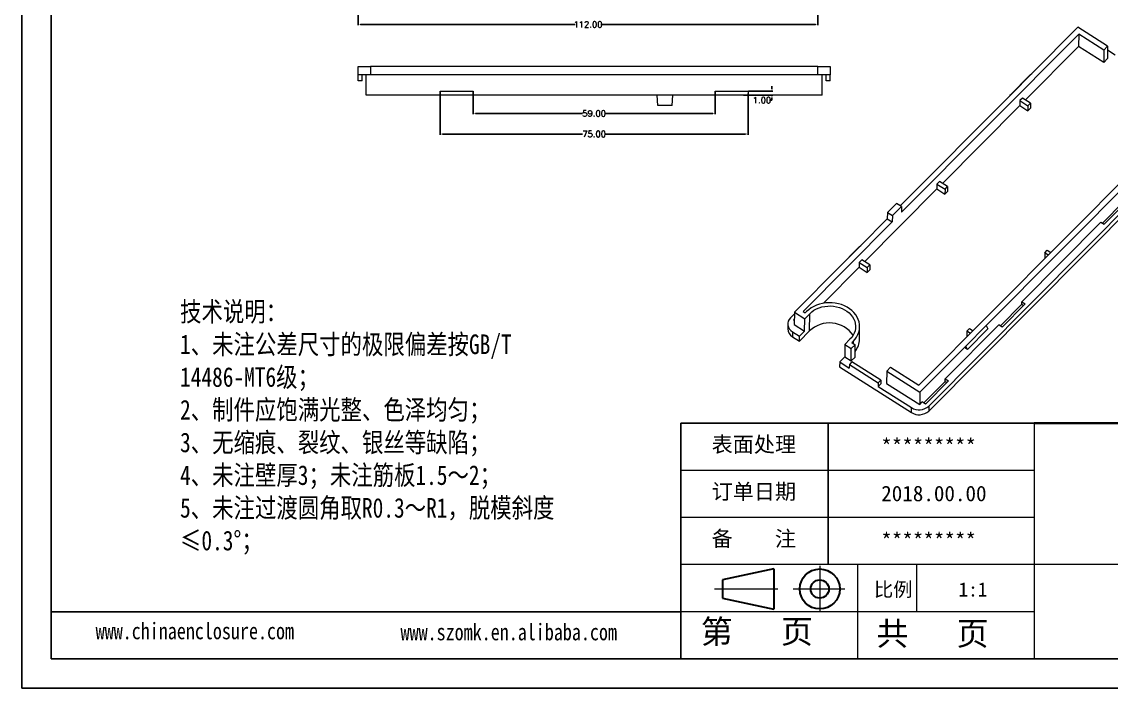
# Model space of a CAD drawing. Header units: inches. Extents: x 1667 to 2586, y 327 to 628.
# Drawn here: x 1667 to 1932.3, y 326.9 to 489.2 of the extents above; entities that cross this region are included whole.
import ezdxf

# ---------------------------------------------------------------- set-up
doc = ezdxf.new("R2010")
doc.units = ezdxf.units.IN
doc.header["$LTSCALE"] = 15
doc.linetypes.add('CENTER2', pattern=[28.575, 19.05, -3.175, 3.175, -3.175])
doc.layers.add('文字', color=81, linetype='Continuous')
for name, color, linetype, lineweight in [('粗实线', 7, 'Continuous', 30), ('细实线', 3, 'Continuous', 9), ('细点划线', 2, 'CENTER2', 9)]:
    doc.layers.add(name, color=color, linetype=linetype, lineweight=lineweight)
doc.styles.get("Standard").update_dxf_attribs({"font": 'txt', "bigfont": 'gbcbig.shx'})
doc.styles.add('宋体', font='', dxfattribs={"width": 0.8, "height": 3.5})
doc.styles.get('宋体').set_extended_font_data('SimSun')
doc.dimstyles.new('2', dxfattribs={"dimtxt": 1.5, "dimasz": 0.6, "dimexe": 0.18, "dimexo": 0.0625, "dimgap": 0.09, "dimtad": 0, "dimtih": 1, "dimtoh": 1, "dimzin": 0, "dimdsep": 46, "dimtxsty": 'Standard', "dimcen": 0, "dimadec": 0, "dimazin": 2, "dimtfac": 1, "dimtofl": 0, "dimtmove": 0, "dimatfit": 3, "dimfxl": 1, "dimtolj": 1, "dimtzin": 0, "dimarcsym": 0})

# ---------------------------------------------------------------- blocks, each defined once
blk = doc.blocks.new('*D214')
at = {"color": 0, "lineweight": -2}
for p, q in [((1748.88, 510.23), (1748.88, 488.32)), ((1860.88, 507.01), (1860.88, 488.32)), ((1749.48, 488.5), (1801.79, 488.5)), ((1860.28, 488.5), (1807.97, 488.5))]:
    blk.add_line(p, q, dxfattribs=at)
at = {"color": 0}
for points in [[(1749.48, 488.6), (1749.48, 488.4), (1748.88, 488.5)], [(1860.28, 488.6), (1860.28, 488.4), (1860.88, 488.5)]]:
    blk.add_solid(points, dxfattribs=at)
at = {"layer": 'Defpoints', "color": 0}
for p in [(1748.88, 510.29), (1860.88, 507.07), (1748.88, 488.5)]:
    blk.add_point(p, dxfattribs=at)
at = {"color": 0, "insert": (1804.88, 488.5), "char_height": 1.5, "attachment_point": 5}
blk.add_mtext('\\A1;112.00', dxfattribs=at)
blk = doc.blocks.new('*D236')
at = {"color": 0, "lineweight": -2}
for p, q in [((1776.88, 472.2), (1776.88, 466.66)), ((1835.88, 472.2), (1835.88, 466.66)), ((1777.48, 466.84), (1803.54, 466.84)), ((1835.28, 466.84), (1809.22, 466.84))]:
    blk.add_line(p, q, dxfattribs=at)
at = {"color": 0}
for points in [[(1777.48, 466.94), (1777.48, 466.74), (1776.88, 466.84)], [(1835.28, 466.94), (1835.28, 466.74), (1835.88, 466.84)]]:
    blk.add_solid(points, dxfattribs=at)
at = {"layer": 'Defpoints', "color": 0}
for p in [(1776.88, 472.27), (1835.88, 472.27), (1835.88, 466.84)]:
    blk.add_point(p, dxfattribs=at)
at = {"color": 0, "insert": (1806.38, 466.84), "char_height": 1.5, "attachment_point": 5}
blk.add_mtext('\\A1;59.00', dxfattribs=at)
blk = doc.blocks.new('*D237')
at = {"color": 0, "lineweight": -2}
for p, q in [((1768.88, 472.2), (1768.88, 461.65)), ((1843.88, 471.7), (1843.88, 461.65)), ((1769.48, 461.83), (1803.54, 461.83)), ((1843.28, 461.83), (1809.22, 461.83))]:
    blk.add_line(p, q, dxfattribs=at)
at = {"color": 0}
for points in [[(1769.48, 461.93), (1769.48, 461.73), (1768.88, 461.83)], [(1843.28, 461.93), (1843.28, 461.73), (1843.88, 461.83)]]:
    blk.add_solid(points, dxfattribs=at)
at = {"layer": 'Defpoints', "color": 0}
for p in [(1768.88, 472.27), (1843.88, 471.77), (1768.88, 461.83)]:
    blk.add_point(p, dxfattribs=at)
at = {"color": 0, "insert": (1806.38, 461.83), "char_height": 1.5, "attachment_point": 5}
blk.add_mtext('\\A1;75.00', dxfattribs=at)
blk = doc.blocks.new('*D238')
at = {"color": 0, "lineweight": -2}
for p, q in [((1843.94, 472.27), (1849.87, 472.27)), ((1849.69, 472.87), (1849.69, 473.47)), ((1842.77, 471.27), (1849.87, 471.27)), ((1849.69, 470.07), (1849.09, 470.07)), ((1849.69, 470.67), (1849.69, 470.07))]:
    blk.add_line(p, q, dxfattribs=at)
at = {"color": 0}
for points in [[(1849.59, 472.87), (1849.79, 472.87), (1849.69, 472.27)], [(1849.59, 470.67), (1849.79, 470.67), (1849.69, 471.27)]]:
    blk.add_solid(points, dxfattribs=at)
at = {"layer": 'Defpoints', "color": 0}
for p in [(1843.88, 472.27), (1842.71, 471.27), (1849.69, 471.27)]:
    blk.add_point(p, dxfattribs=at)
at = {"color": 0, "insert": (1847.25, 470.07), "char_height": 1.5, "attachment_point": 5}
blk.add_mtext('\\A1;1.00', dxfattribs=at)

msp = doc.modelspace()

# ---------------------------------------------------------------- linework, layer by layer
for p, q in [((1666.989, 627.895), (1666.989, 326.907)), ((1674.155, 620.728), (1674.155, 334.074)), ((1913.512, 391.405), (1827.515, 391.405)), ((1827.515, 334.074), (1827.515, 391.405)), ((1863.347, 357.006), (1863.347, 391.405)), ((1827.515, 345.54), (1674.155, 345.54)), ((1674.155, 334.074), (2085.504, 334.074)), ((1666.989, 326.907), (2092.671, 326.907))]:
    msp.add_line(p, q)
at = {"color": 7, "linetype": 'Continuous', "lineweight": 15}
for p, q in [((1924.389, 486.14), (1881.267, 442.778)), ((1924.146, 487.827), (1912.957, 476.575)), ((1931.431, 483.183), (1924.146, 487.827)), ((1924.389, 486.14), (1924.367, 483.14)), ((1930.498, 482.245), (1924.389, 486.14)), ((1924.367, 483.14), (1911.425, 470.126)), ((1930.477, 479.246), (1924.367, 483.14)), ((1931.431, 483.183), (1930.498, 482.245)), ((1931.431, 483.183), (1931.41, 480.183)), ((1930.498, 482.245), (1930.477, 479.246)), ((1933.284, 481.031), (1931.424, 482.217)), ((1748.88, 476.266), (1748.88, 478.266)), ((1748.88, 478.266), (1751.88, 478.266)), ((1751.88, 478.266), (1751.88, 476.266)), ((1860.88, 478.266), (1751.88, 478.266)), ((1860.88, 476.266), (1860.88, 478.266)), ((1860.88, 478.266), (1863.88, 478.266)), ((1863.88, 478.266), (1863.88, 476.266)), ((1931.41, 480.183), (1930.477, 479.246)), ((1751.88, 476.266), (1748.88, 476.266)), ((1748.88, 474.766), (1748.88, 476.266)), ((1749.88, 474.766), (1749.88, 476.266)), ((1750.88, 471.266), (1750.88, 476.266)), ((1860.88, 476.266), (1751.88, 476.266)), ((1863.88, 476.266), (1860.88, 476.266)), ((1861.88, 471.266), (1861.88, 476.266)), ((1862.88, 474.766), (1862.88, 476.266)), ((1863.88, 474.766), (1863.88, 476.266)), ((1912.561, 476.225), (1907.588, 471.224)), ((1912.957, 476.575), (1907.984, 471.574)), ((1912.561, 476.225), (1912.957, 476.575)), ((1749.88, 474.766), (1748.88, 474.766)), ((1768.88, 471.266), (1768.88, 472.266)), ((1768.88, 472.266), (1776.88, 472.266)), ((1776.88, 472.266), (1776.88, 471.266)), ((1835.88, 471.266), (1835.88, 472.266)), ((1835.88, 472.266), (1843.88, 472.266)), ((1843.88, 472.266), (1843.88, 471.266)), ((1863.88, 474.766), (1862.88, 474.766)), ((1768.88, 471.266), (1750.88, 471.266)), ((1776.88, 471.266), (1768.88, 471.266)), ((1835.88, 471.266), (1776.88, 471.266)), ((1821.88, 468.766), (1821.749, 471.266)), ((1825.38, 468.766), (1825.511, 471.266)), ((1843.88, 471.266), (1835.88, 471.266)), ((1861.88, 471.266), (1843.88, 471.266)), ((1907.984, 471.574), (1880.927, 444.367)), ((1907.984, 471.574), (1907.588, 471.224)), ((1907.588, 471.224), (1907.617, 471.206)), ((1910.078, 469.963), (1910.07, 468.763)), ((1910.7, 470.588), (1910.078, 469.963)), ((1910.078, 469.963), (1912.037, 468.715)), ((1912.658, 469.34), (1910.7, 470.588)), ((1825.38, 468.766), (1821.88, 468.766)), ((1885.451, 400.654), (1952.587, 468.164)), ((1910.07, 468.763), (1891.222, 449.811)), ((1910.07, 468.763), (1912.028, 467.515)), ((1912.037, 468.715), (1912.028, 467.515)), ((1912.028, 467.515), (1912.65, 468.14)), ((1912.037, 468.715), (1912.658, 469.34)), ((1912.658, 469.34), (1912.65, 468.14)), ((1887.852, 394.394), (1955.61, 462.529)), ((1887.86, 395.594), (1955.618, 463.729)), ((1901.856, 415.22), (1938.532, 452.1)), ((1889.867, 448.448), (1872.262, 430.745)), ((1889.875, 449.648), (1889.867, 448.448)), ((1889.867, 448.448), (1891.825, 447.2)), ((1890.497, 450.273), (1889.875, 449.648)), ((1889.875, 449.648), (1891.833, 448.399)), ((1892.455, 449.025), (1890.497, 450.273)), ((1891.833, 448.399), (1891.825, 447.2)), ((1891.833, 448.399), (1892.455, 449.025)), ((1892.455, 449.025), (1892.447, 447.825)), ((1891.825, 447.2), (1892.447, 447.825)), ((1880.021, 444.945), (1877.845, 442.757)), ((1879.02, 442.008), (1881.196, 444.196)), ((1881.196, 444.196), (1880.021, 444.945)), ((1881.196, 444.196), (1881.267, 442.778)), ((1935.399, 445.375), (1930.171, 440.118)), ((1930.591, 439.85), (1936.186, 445.476)), ((1878.928, 440.427), (1857.252, 418.63)), ((1877.753, 441.176), (1871.307, 434.694)), ((1877.845, 442.757), (1877.753, 441.176)), ((1877.753, 441.176), (1878.928, 440.427)), ((1877.845, 442.757), (1879.02, 442.008)), ((1879.02, 442.008), (1878.928, 440.427)), ((1910.538, 420.971), (1929.808, 440.349)), ((1929.808, 440.349), (1930.591, 439.85)), ((1870.911, 434.344), (1865.938, 429.343)), ((1871.307, 434.694), (1866.334, 429.693)), ((1870.911, 434.344), (1871.307, 434.694)), ((1916.116, 432.92), (1916.107, 431.72)), ((1916.116, 432.92), (1916.737, 433.545)), ((1916.986, 432.365), (1916.116, 432.92)), ((1916.737, 433.545), (1917.608, 432.99)), ((1870.915, 430.583), (1870.907, 429.383)), ((1871.537, 431.208), (1870.915, 430.583)), ((1870.915, 430.583), (1872.874, 429.334)), ((1873.495, 429.959), (1871.537, 431.208)), ((1872.874, 429.334), (1873.495, 429.959)), ((1873.495, 429.959), (1873.487, 428.759)), ((1916.253, 431.627), (1916.107, 431.72)), ((1866.334, 429.693), (1855.145, 418.442)), ((1870.907, 429.383), (1862.211, 420.638)), ((1866.334, 429.693), (1865.938, 429.343)), ((1865.938, 429.343), (1865.968, 429.324)), ((1870.907, 429.383), (1872.865, 428.134)), ((1872.874, 429.334), (1872.865, 428.134)), ((1872.865, 428.134), (1873.487, 428.759)), ((1905.305, 415.115), (1910.533, 420.371)), ((1911.321, 420.472), (1905.726, 414.846)), ((1910.533, 420.371), (1910.538, 420.971)), ((1910.533, 420.371), (1910.954, 420.103)), ((1910.538, 420.971), (1911.321, 420.472)), ((1855.142, 418.034), (1854.179, 417.066)), ((1855.133, 416.738), (1854.962, 416.566)), ((1854.962, 416.566), (1855.131, 416.459)), ((1855.145, 418.442), (1855.124, 415.442)), ((1855.145, 418.442), (1857.651, 416.844)), ((1857.252, 418.63), (1857.801, 418.281)), ((1857.63, 413.844), (1857.651, 416.844)), ((1858.895, 418.094), (1857.651, 416.844)), ((1858.111, 418.593), (1857.801, 418.281)), ((1858.865, 413.894), (1858.895, 418.094)), ((1853.529, 415.589), (1853.52, 414.389)), ((1855.124, 415.442), (1857.63, 413.844)), ((1856.378, 411.394), (1858.865, 413.894)), ((1871.019, 411.922), (1871.04, 414.922)), ((1891.889, 402.219), (1904.943, 415.346)), ((1896.883, 410.219), (1901.856, 415.22)), ((1897.156, 413.855), (1897.778, 414.48)), ((1902.243, 414.37), (1897.27, 409.37)), ((1897.778, 414.48), (1898.648, 413.925)), ((1901.856, 415.22), (1902.243, 414.37)), ((1905.726, 414.846), (1904.943, 415.346)), ((1854.664, 413.692), (1854.655, 412.493)), ((1854.655, 412.493), (1856.378, 411.394)), ((1854.664, 413.692), (1856.387, 412.594)), ((1856.378, 411.394), (1856.387, 412.594)), ((1856.387, 412.594), (1857.63, 413.844)), ((1867.443, 410.602), (1868.686, 411.852)), ((1869.158, 411.04), (1869.469, 411.353)), ((1897.156, 413.855), (1897.147, 412.655)), ((1897.293, 412.562), (1897.147, 412.655)), ((1898.027, 413.3), (1897.156, 413.855)), ((1867.443, 410.602), (1867.421, 407.602)), ((1867.443, 410.602), (1869.009, 409.603)), ((1868.988, 406.604), (1869.009, 409.603)), ((1869.942, 410.541), (1869.009, 409.603)), ((1869.158, 411.04), (1869.942, 410.541)), ((1869.92, 407.541), (1869.942, 410.541)), ((1885.694, 398.967), (1896.883, 410.219)), ((1896.879, 409.619), (1896.883, 410.219)), ((1897.27, 409.37), (1896.879, 409.619)), ((1897.27, 409.37), (1896.883, 410.219)), ((1866.178, 406.352), (1866.17, 405.152)), ((1867.421, 407.602), (1866.178, 406.352)), ((1866.178, 406.352), (1868.528, 404.854)), ((1867.421, 407.602), (1868.988, 406.604)), ((1869.156, 406.379), (1868.534, 405.754)), ((1869.92, 407.541), (1868.988, 406.604)), ((1876.206, 401.885), (1869.156, 406.379)), ((1866.17, 405.152), (1883.637, 394.017)), ((1868.534, 405.754), (1868.528, 404.854)), ((1868.534, 405.754), (1875.584, 401.26)), ((1877.626, 404.111), (1877.604, 401.111)), ((1877.626, 404.111), (1878.558, 405.048)), ((1877.626, 404.111), (1885.694, 398.967)), ((1878.558, 405.048), (1885.451, 400.654)), ((1875.584, 401.26), (1875.578, 400.36)), ((1875.578, 400.36), (1876.199, 400.985)), ((1875.584, 401.26), (1876.206, 401.885)), ((1876.206, 401.885), (1876.199, 400.985)), ((1877.604, 401.111), (1885.672, 395.968)), ((1886.656, 396.362), (1891.884, 401.619)), ((1892.672, 401.719), (1887.077, 396.094)), ((1891.884, 401.619), (1891.889, 402.219)), ((1891.884, 401.619), (1892.305, 401.351)), ((1891.889, 402.219), (1892.672, 401.719)), ((1875.578, 400.36), (1883.646, 395.217)), ((1885.694, 398.967), (1885.672, 395.968)), ((1885.672, 395.968), (1886.294, 396.593)), ((1887.077, 396.094), (1886.294, 396.593)), ((1887.86, 395.594), (1887.852, 394.394)), ((1883.637, 394.017), (1883.646, 395.217))]:
    msp.add_line(p, q, dxfattribs=at)
at = {"color": 8, "linetype": 'Continuous', "lineweight": 15}
msp.add_line((1869.469, 411.353), (1869.466, 410.845), dxfattribs=at)
at = {"color": 7, "linetype": 'Continuous', "lineweight": 15, "flags": 128}
for points in [[(1869.469, 411.353), (1869.923, 411.864), (1870.305, 412.412), (1870.611, 412.989), (1870.837, 413.59), (1870.98, 414.208), (1871.039, 414.834), (1871.013, 415.461), (1870.902, 416.083), (1870.708, 416.693), (1870.432, 417.281), (1870.079, 417.843), (1869.652, 418.371), (1869.157, 418.86), (1868.598, 419.302), (1867.983, 419.694), (1867.319, 420.031), (1866.614, 420.308), (1865.875, 420.523), (1865.112, 420.673), (1864.334, 420.756), (1863.549, 420.771), (1862.767, 420.718), (1861.997, 420.598), (1861.248, 420.412), (1860.529, 420.162), (1859.848, 419.851), (1859.213, 419.483), (1858.632, 419.062), (1858.111, 418.593)], [(1858.895, 418.094), (1859.379, 418.526), (1859.923, 418.911), (1860.519, 419.242), (1861.159, 419.515), (1861.835, 419.727), (1862.537, 419.875), (1863.257, 419.957), (1863.983, 419.971), (1864.707, 419.917), (1865.419, 419.797), (1866.108, 419.611), (1866.766, 419.363), (1867.384, 419.055), (1867.954, 418.692), (1868.467, 418.279), (1868.916, 417.821), (1869.297, 417.324), (1869.603, 416.796), (1869.83, 416.243), (1869.976, 415.673), (1870.038, 415.094), (1870.016, 414.513), (1869.909, 413.938), (1869.72, 413.377), (1869.45, 412.837), (1869.104, 412.327), (1868.686, 411.852)]]:
    msp.add_lwpolyline(points, dxfattribs=at)
at = {"color": 7, "linetype": 'Continuous', "lineweight": 15}
for centre, radius, start, end in [((1855.666, 415.558), 2.118, 134.60549, 241.75781), ((1855.771, 414.448), 2.252, 181.50885, 240.28935), ((1863.703, 408.842), 6.995, 34.78614, 133.75959), ((1866.059, 412.002), 4.96, 321.29504, 359.07358), ((1885.506, 398.171), 3.49, 237.80186, 312.42772), ((1885.496, 396.98), 3.498, 237.89435, 312.33523)]:
    msp.add_arc(centre, radius, start, end, dxfattribs=at)
at = {"layer": '粗实线', "color": 7, "lineweight": 40}
msp.add_line((2085.504, 391.405), (1913.512, 391.405), dxfattribs=at)
at = {"layer": '粗实线', "color": 7}
for p, q in [((1850.177, 355.933), (1837.648, 353.278)), ((1850.177, 355.933), (1850.177, 346.115)), ((1837.648, 353.278), (1837.648, 348.847)), ((1837.648, 348.847), (1850.177, 346.115))]:
    msp.add_line(p, q, dxfattribs=at)
for radius in [4.871, 2.215]:
    msp.add_circle((1861.327, 351.063), radius, dxfattribs=at)
at = {"layer": '细实线', "color": 7}
for p, q in [((1913.512, 391.405), (1913.512, 334.074)), ((1913.512, 379.939), (1827.515, 379.939)), ((1913.512, 368.472), (1827.515, 368.472)), ((2085.504, 357.006), (1827.515, 357.006)), ((1870.514, 357.006), (1870.514, 334.074)), ((1884.846, 357.006), (1884.846, 345.54)), ((1913.512, 345.54), (1827.515, 345.54))]:
    msp.add_line(p, q, dxfattribs=at)
at = {"layer": '细点划线', "color": 7}
for p, q in [((1861.327, 356.67), (1861.327, 345.54)), ((1835.651, 351.063), (1851.136, 351.063)), ((1854.813, 351.063), (1867.402, 351.063))]:
    msp.add_line(p, q, dxfattribs=at)

# ---------------------------------------------------------------- texts
at = {"char_height": 3.77085, "width": 2143.16186, "attachment_point": 1}
for s, insert in [('{\\fSimHei|b0|i0|c134|p49;表面处理}', (1834.993, 388.151)), ('{\\fSimHei|b0|i0|c134|p49;*********}', (1876.294, 387.666)), ('{\\fSimHei|b0|i0|c134|p49;订单日期}', (1834.993, 376.684)), ('{\\fSimHei|b0|i0|c134|p49;2018.00.00}', (1876.294, 376.2)), ('{\\fSimHei|b0|i0|c134|p49;备    注}', (1834.993, 365.218)), ('{\\fSimHei|b0|i0|c134|p49;*********}', (1876.294, 364.733))]:
    msp.add_mtext(s, dxfattribs=dict(at, insert=insert))
at = {"layer": '文字', "color": 0, "attachment_point": 1, "style": '宋体'}
for s, insert, char_height, width in [('{\\H1.111x;技术说明：\\P1、未注公差尺寸的极限偏差按GB/T 14486-MT6级；\\P2、制件应饱满光整、色泽均匀；\\P3、无缩痕、裂纹、银丝等缺陷；\\P4、未注壁厚3；未注筋板1.5～2；\\P5、未注过渡圆角取R0.3～R1，脱模斜度≤0.3%%D；}', (1705.537, 420.994), 4.29982, 96.85081), ('www.chinaenclosure.com', (1684.972, 342.862), 4.03609, 70.91031), ('www.szomk.en.alibaba.com', (1759.227, 342.611), 4.03609, 70.91031)]:
    msp.add_mtext(s, dxfattribs=dict(at, insert=insert, char_height=char_height, width=width))
at = {"layer": '细实线', "color": 7, "attachment_point": 1}
for s, insert, char_height, width in [('{\\fSimSun|b0|i0|c134|p54;比例}', (1874.527, 352.664), 3.43985, 15.09989), ('{\\fSimSun|b0|i0|c134|p54;1:1}', (1895.13, 352.664), 3.43985, 15.09989), ('{\\fSimSun|b0|i0|c134|p54;第   页}', (1832.34, 343.569), 5.73309, 42.99817), ('{\\fSimSun|b0|i0|c134|p54; 共   页}', (1871.215, 343.082), 5.73309, 42.99817)]:
    msp.add_mtext(s, dxfattribs=dict(at, insert=insert, char_height=char_height, width=width))

# ---------------------------------------------------------------- dimensions: what is measured, and where the dimension line sits
for base, p1, p2, picture, middle in [((1748.88, 488.504), (1860.88, 507.072), (1748.88, 510.294), '*D214', (1804.88, 488.504)), ((1768.88, 461.827), (1843.88, 471.766), (1768.88, 472.266), '*D237', (1806.38, 461.827)), ((1835.88, 466.837), (1776.88, 472.266), (1835.88, 472.266), '*D236', (1806.38, 466.837))]:
    dim = msp.add_linear_dim(base=base, p1=p1, p2=p2, dimstyle='2')
    dim.commit()
    dim.dimension.update_dxf_attribs({"geometry": picture, "text_midpoint": middle})
dim = msp.add_linear_dim(base=(1849.689, 471.266), p1=(1843.88, 472.266), p2=(1842.712, 471.266), angle=90, dimstyle='2')
dim.commit()
dim.dimension.update_dxf_attribs({"geometry": '*D238', "text_midpoint": (1847.249, 470.066)})

doc.saveas('drawing.dxf')
